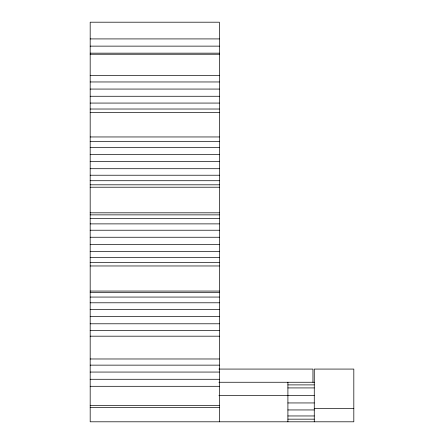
<?xml version="1.0" encoding="UTF-8"?>
<svg xmlns="http://www.w3.org/2000/svg" width="444" height="444" viewBox="0 0 444 444"><rect width="100%" height="100%" fill="white"/><g stroke="black" fill="none" stroke-linecap="round" stroke-linejoin="round"><path stroke-width="0.67" d="M90.182 38.917L219.364 38.917M90.182 46.132L219.364 46.132M90.182 53.158L219.364 53.158M90.182 54.246L219.364 54.246M90.182 75.447L219.364 75.447M90.182 81.962L219.364 81.962M90.182 89.066L219.364 89.066M90.182 96.265L219.364 96.265M90.182 103.069L219.364 103.069M90.182 109.024L219.364 109.024M90.182 112.637L219.364 112.637M90.182 136.957L219.364 136.957M90.182 141.647L219.364 141.647M90.182 147.602L219.364 147.602M90.182 154.407L219.364 154.407M90.182 161.605L219.364 161.605M90.182 168.709L219.364 168.709M90.182 175.225L219.364 175.225M90.182 180.719L219.364 180.719M90.182 184.809L219.364 184.809M90.182 187.218L219.364 187.218M90.182 212.815L219.364 212.815M90.182 214.868L219.364 214.868M90.182 218.642L219.364 218.642M90.182 223.881L219.364 223.881M90.182 230.225L219.364 230.225M90.182 237.251L219.364 237.251M90.182 244.466L219.364 244.466M90.182 251.393L219.364 251.393M90.182 257.548L219.364 257.548M90.182 262.521L219.364 262.521M90.182 265.967L219.364 265.967M90.182 291.064L219.364 291.064M90.182 292.668L219.364 292.668M90.182 297.064L219.364 297.064M90.182 302.791L219.364 302.791M90.182 309.468L219.364 309.468M90.182 316.628L219.364 316.628M90.182 323.787L219.364 323.787M90.182 330.458L219.364 330.458M90.182 336.186L219.364 336.186M90.182 358.98L219.364 358.98M90.182 365.14L219.364 365.14M218.886 369.075L312.953 369.075L312.953 382.256M90.182 372.061L219.364 372.061M90.182 379.281L219.364 379.281M218.892 382.256L314.335 382.256M287.906 384.893L314.269 384.893M90.182 386.302L219.364 386.302M287.906 387.923L314.269 387.923M218.892 395.438L314.269 395.438M287.906 402.947L314.269 402.947M90.182 405.378L219.364 405.378M90.182 407.653L219.364 407.653M314.269 408.619L353.818 408.619M287.906 409.945L314.269 409.945M287.906 415.961L314.269 415.961M287.906 419.164L314.269 419.164M314.269 421.8L314.269 369.075L353.818 369.075L353.818 421.8L90.182 421.8L90.182 22.2L219.364 22.2L219.364 421.8M287.906 382.256L287.906 421.8"/></g></svg>
